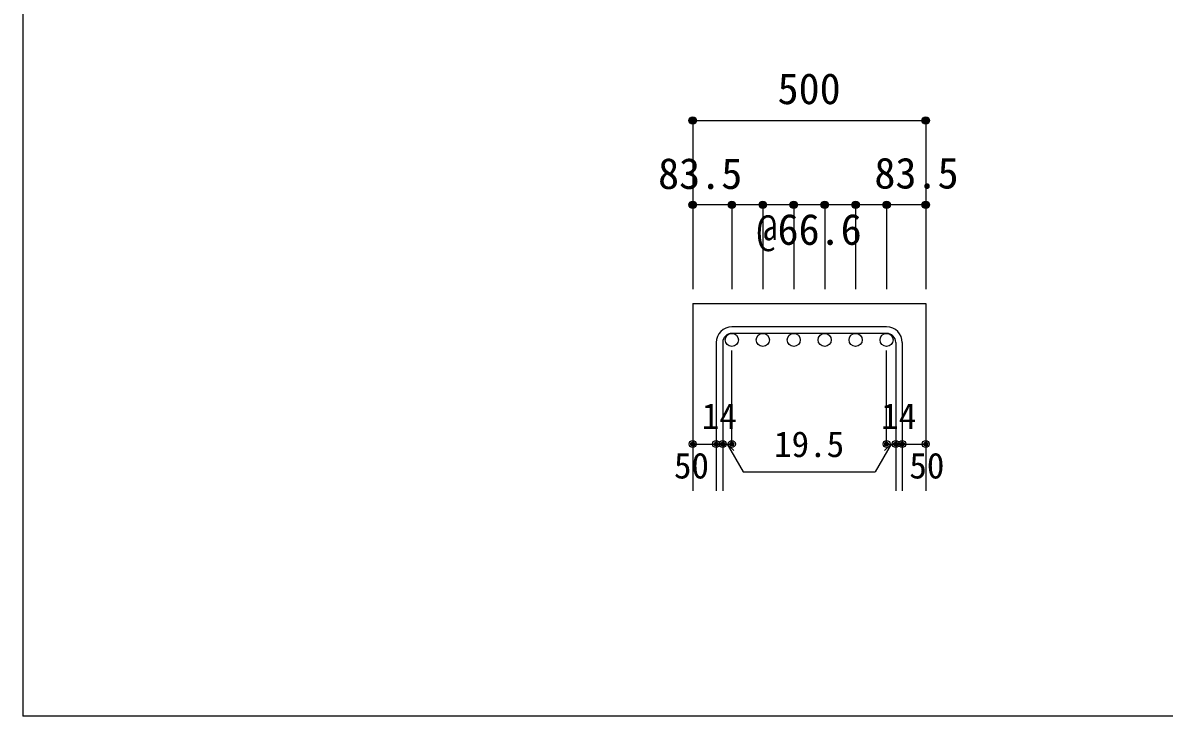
# Model space of a CAD drawing. Units: millimetres at full size, sheet at 1:30; details may follow other scales. Extents: x -5973 to 5954, y -4195 to 4201.
# Drawn here: x -5973 to -3539, y -4195 to -2717 of the extents above; entities that cross this region are included whole.
import ezdxf
from ezdxf.enums import TextEntityAlignment as Align

# ---------------------------------------------------------------- set-up
doc = ezdxf.new("R2010")
doc.units = ezdxf.units.MM
doc.header["$LTSCALE"] = 30
doc.header["$PDMODE"] = 32
doc.header["$PDSIZE"] = 15
for name, color, linetype in [('0-1_躯体線', 2, 'Continuous'), ('0-5_基礎梁筋', 7, 'Continuous'), ('0-6_スタラップ筋', 7, 'Continuous'), ('0-D_寸法', 4, 'Continuous'), ('F-0_枠', 6, 'Continuous')]:
    doc.layers.add(name, color=color, linetype=linetype)
doc.styles.add('ＭＳ ゴシック', font='')
doc.styles.get('ＭＳ ゴシック').set_extended_font_data('MS Gothic')

msp = doc.modelspace()

# ---------------------------------------------------------------- linework, layer by layer
at = {"layer": '0-1_躯体線'}
for p, q in [((-4544.3, -3314.89), (-4544.3, -3714.89)), ((-4544.3, -3314.89), (-4047.3, -3314.89)), ((-4047.3, -3314.89), (-4047.3, -3714.89))]:
    msp.add_line(p, q, dxfattribs=at)
at = {"layer": '0-5_基礎梁筋', "color": 3}
for centre in [(-4460.8, -3392.89), (-4394.8, -3392.89), (-4328.8, -3392.89), (-4262.8, -3392.89), (-4196.8, -3392.89), (-4130.8, -3392.89)]:
    msp.add_circle(centre, 14, dxfattribs=at)
at = {"layer": '0-6_スタラップ筋'}
for p, q in [((-4130.8, -3364.89), (-4460.8, -3364.89)), ((-4130.8, -3378.89), (-4460.8, -3378.89)), ((-4494.3, -3398.39), (-4494.3, -3714.89)), ((-4480.3, -3398.39), (-4480.3, -3714.89)), ((-4111.3, -3398.39), (-4111.3, -3714.89)), ((-4097.3, -3398.39), (-4097.3, -3714.89))]:
    msp.add_line(p, q, dxfattribs=at)
for centre, radius, start, end in [((-4460.8, -3398.39), 33.5, 90, 180), ((-4460.8, -3398.39), 19.5, 90, 180), ((-4130.8, -3398.39), 33.5, 0, 90), ((-4130.8, -3398.39), 19.5, 0, 90)]:
    msp.add_arc(centre, radius, start, end, dxfattribs=at)
at = {"layer": '0-D_寸法'}
for p, q in [((-4544.3, -2924.89), (-4544.3, -3104.89)), ((-4544.3, -2924.89), (-4047.3, -2924.89)), ((-4544.3, -2924.89), (-4047.3, -2924.89)), ((-4047.3, -2924.89), (-4047.3, -3104.89)), ((-4460.8, -3104.89), (-4544.3, -3104.89)), ((-4544.3, -3104.89), (-4544.3, -3284.89)), ((-4295.8, -3104.89), (-4460.8, -3104.89)), ((-4460.8, -3104.89), (-4460.8, -3284.89)), ((-4394.8, -3104.89), (-4394.8, -3284.89)), ((-4328.8, -3104.89), (-4328.8, -3284.89)), ((-4130.8, -3104.89), (-4295.8, -3104.89)), ((-4262.8, -3104.89), (-4262.8, -3284.89)), ((-4196.8, -3104.89), (-4196.8, -3284.89)), ((-4047.3, -3104.89), (-4130.8, -3104.89)), ((-4130.8, -3104.89), (-4130.8, -3284.89)), ((-4047.3, -3104.89), (-4047.3, -3284.89)), ((-4460.8, -3614.89), (-4460.8, -3415.56)), ((-4130.8, -3614.89), (-4130.8, -3415.56)), ((-4544.3, -3614.89), (-4494.3, -3614.89)), ((-4494.3, -3614.89), (-4460.8, -3614.89)), ((-4470.55, -3614.89), (-4456.41, -3629.04)), ((-4470.55, -3614.89), (-4436.33, -3674.17)), ((-4121.05, -3614.89), (-4155.27, -3674.17)), ((-4121.05, -3614.89), (-4135.19, -3629.04)), ((-4130.8, -3614.89), (-4047.3, -3614.89)), ((-4111.3, -3614.89), (-4097.3, -3614.89)), ((-4436.33, -3674.17), (-4155.27, -3674.17))]:
    msp.add_line(p, q, dxfattribs=at)
msp.add_lwpolyline([(-4047.3, -2924.89), (-4047.3, -3104.89), (-4047.3, -3284.89)], dxfattribs=at)
for centre, radius in [((-4544.3, -2924.89), 8), ((-4544.3, -2924.89), 7.2), ((-4544.3, -2924.89), 6.4), ((-4544.3, -2924.89), 5.6), ((-4544.3, -2924.89), 4.8), ((-4544.3, -2924.89), 4), ((-4047.3, -2924.89), 8), ((-4047.3, -2924.89), 7.2), ((-4047.3, -2924.89), 6.4), ((-4047.3, -2924.89), 5.6), ((-4047.3, -2924.89), 4.8), ((-4047.3, -2924.89), 4), ((-4544.3, -2924.89), 3.2), ((-4544.3, -2924.89), 2.4), ((-4544.3, -2924.89), 1.6), ((-4544.3, -2924.89), 0.8), ((-4047.3, -2924.89), 3.2), ((-4047.3, -2924.89), 2.4), ((-4047.3, -2924.89), 1.6), ((-4047.3, -2924.89), 0.8), ((-4544.3, -3104.89), 8), ((-4544.3, -3104.89), 7.2), ((-4544.3, -3104.89), 6.4), ((-4544.3, -3104.89), 5.6), ((-4544.3, -3104.89), 4.8), ((-4544.3, -3104.89), 4), ((-4544.3, -3104.89), 3.2), ((-4544.3, -3104.89), 2.4), ((-4544.3, -3104.89), 1.6), ((-4544.3, -3104.89), 0.8), ((-4460.8, -3104.89), 8), ((-4460.8, -3104.89), 7.2), ((-4460.8, -3104.89), 6.4), ((-4460.8, -3104.89), 5.6), ((-4460.8, -3104.89), 4.8), ((-4460.8, -3104.89), 4), ((-4460.8, -3104.89), 3.2), ((-4460.8, -3104.89), 2.4), ((-4460.8, -3104.89), 1.6), ((-4460.8, -3104.89), 0.8), ((-4394.8, -3104.89), 8), ((-4394.8, -3104.89), 7.2), ((-4394.8, -3104.89), 6.4), ((-4394.8, -3104.89), 5.6), ((-4394.8, -3104.89), 4.8), ((-4394.8, -3104.89), 4), ((-4394.8, -3104.89), 3.2), ((-4394.8, -3104.89), 2.4), ((-4394.8, -3104.89), 1.6), ((-4394.8, -3104.89), 0.8), ((-4328.8, -3104.89), 8), ((-4328.8, -3104.89), 7.2), ((-4328.8, -3104.89), 6.4), ((-4328.8, -3104.89), 5.6), ((-4328.8, -3104.89), 4.8), ((-4328.8, -3104.89), 4), ((-4328.8, -3104.89), 3.2), ((-4328.8, -3104.89), 2.4), ((-4328.8, -3104.89), 1.6), ((-4328.8, -3104.89), 0.8), ((-4262.8, -3104.89), 8), ((-4262.8, -3104.89), 7.2), ((-4262.8, -3104.89), 6.4), ((-4262.8, -3104.89), 5.6), ((-4262.8, -3104.89), 4.8), ((-4262.8, -3104.89), 4), ((-4262.8, -3104.89), 3.2), ((-4262.8, -3104.89), 2.4), ((-4262.8, -3104.89), 1.6), ((-4262.8, -3104.89), 0.8), ((-4196.8, -3104.89), 8), ((-4196.8, -3104.89), 7.2), ((-4196.8, -3104.89), 6.4), ((-4196.8, -3104.89), 5.6), ((-4196.8, -3104.89), 4.8), ((-4196.8, -3104.89), 4), ((-4196.8, -3104.89), 3.2), ((-4196.8, -3104.89), 2.4), ((-4196.8, -3104.89), 1.6), ((-4196.8, -3104.89), 0.8), ((-4130.8, -3104.89), 8), ((-4130.8, -3104.89), 7.2), ((-4130.8, -3104.89), 6.4), ((-4130.8, -3104.89), 5.6), ((-4130.8, -3104.89), 4.8), ((-4130.8, -3104.89), 4), ((-4130.8, -3104.89), 3.2), ((-4130.8, -3104.89), 2.4), ((-4130.8, -3104.89), 1.6), ((-4130.8, -3104.89), 0.8), ((-4047.3, -3104.89), 8), ((-4047.3, -3104.89), 7.2), ((-4047.3, -3104.89), 6.4), ((-4047.3, -3104.89), 5.6), ((-4047.3, -3104.89), 4.8), ((-4047.3, -3104.89), 4), ((-4047.3, -3104.89), 3.2), ((-4047.3, -3104.89), 2.4), ((-4047.3, -3104.89), 1.6), ((-4047.3, -3104.89), 0.8), ((-4544.3, -3614.89), 4), ((-4544.3, -3614.89), 3.6), ((-4544.3, -3614.89), 3.2), ((-4544.3, -3614.89), 2.8), ((-4544.3, -3614.89), 2.4), ((-4544.3, -3614.89), 2), ((-4544.3, -3614.89), 1.6), ((-4544.3, -3614.89), 1.2), ((-4544.3, -3614.89), 0.8), ((-4544.3, -3614.89), 0.4), ((-4494.3, -3614.89), 4), ((-4494.3, -3614.89), 3.6), ((-4494.3, -3614.89), 3.2), ((-4494.3, -3614.89), 2.8), ((-4494.3, -3614.89), 2.4), ((-4494.3, -3614.89), 2), ((-4494.3, -3614.89), 1.6), ((-4494.3, -3614.89), 1.2), ((-4494.3, -3614.89), 0.8), ((-4494.3, -3614.89), 0.4), ((-4480.3, -3614.89), 4), ((-4480.3, -3614.89), 3.6), ((-4480.3, -3614.89), 3.2), ((-4480.3, -3614.89), 2.8), ((-4480.3, -3614.89), 2.4), ((-4480.3, -3614.89), 2), ((-4480.3, -3614.89), 1.6), ((-4480.3, -3614.89), 1.2), ((-4480.3, -3614.89), 0.8), ((-4480.3, -3614.89), 0.4), ((-4460.8, -3614.89), 4), ((-4460.8, -3614.89), 3.6), ((-4460.8, -3614.89), 3.2), ((-4460.8, -3614.89), 2.8), ((-4460.8, -3614.89), 2.4), ((-4460.8, -3614.89), 2), ((-4460.8, -3614.89), 1.6), ((-4460.8, -3614.89), 1.2), ((-4460.8, -3614.89), 0.8), ((-4460.8, -3614.89), 0.4), ((-4130.8, -3614.89), 4), ((-4130.8, -3614.89), 3.6), ((-4130.8, -3614.89), 3.2), ((-4130.8, -3614.89), 2.8), ((-4130.8, -3614.89), 2.4), ((-4130.8, -3614.89), 2), ((-4130.8, -3614.89), 1.6), ((-4130.8, -3614.89), 1.2), ((-4130.8, -3614.89), 0.8), ((-4130.8, -3614.89), 0.4), ((-4111.3, -3614.89), 4), ((-4111.3, -3614.89), 3.6), ((-4111.3, -3614.89), 3.2), ((-4111.3, -3614.89), 2.8), ((-4111.3, -3614.89), 2.4), ((-4111.3, -3614.89), 2), ((-4111.3, -3614.89), 1.6), ((-4111.3, -3614.89), 1.2), ((-4111.3, -3614.89), 0.8), ((-4111.3, -3614.89), 0.4), ((-4097.3, -3614.89), 4), ((-4097.3, -3614.89), 3.6), ((-4097.3, -3614.89), 3.2), ((-4097.3, -3614.89), 2.8), ((-4097.3, -3614.89), 2.4), ((-4097.3, -3614.89), 2), ((-4097.3, -3614.89), 1.6), ((-4097.3, -3614.89), 1.2), ((-4097.3, -3614.89), 0.8), ((-4097.3, -3614.89), 0.4), ((-4047.3, -3614.89), 4), ((-4047.3, -3614.89), 3.6), ((-4047.3, -3614.89), 3.2), ((-4047.3, -3614.89), 2.8), ((-4047.3, -3614.89), 2.4), ((-4047.3, -3614.89), 2), ((-4047.3, -3614.89), 1.6), ((-4047.3, -3614.89), 1.2), ((-4047.3, -3614.89), 0.8), ((-4047.3, -3614.89), 0.4)]:
    msp.add_circle(centre, radius, dxfattribs=at)
at = {"layer": '0-D_寸法', "color": 7}
for p in [(-4544.3, -2924.89), (-4047.3, -2924.89), (-4544.3, -3104.89), (-4460.8, -3104.89), (-4394.8, -3104.89), (-4328.8, -3104.89), (-4262.8, -3104.89), (-4196.8, -3104.89), (-4130.8, -3104.89), (-4047.3, -3104.89), (-4544.3, -3614.89), (-4494.3, -3614.89), (-4480.3, -3614.89), (-4460.8, -3614.89), (-4130.8, -3614.89), (-4111.3, -3614.89), (-4097.3, -3614.89), (-4047.3, -3614.89)]:
    msp.add_point(p, dxfattribs=at)
at = {"layer": 'F-0_枠'}
for p in [(-5972.88, 4201.15), (5954.1, -4195.24)]:
    msp.add_line(p, (-5972.88, -4195.24), dxfattribs=at)

# ---------------------------------------------------------------- texts
at = {"layer": '0-D_寸法', "style": 'ＭＳ ゴシック'}
for s, height, p in [('500', 65.98, (-4363.3, -2909.89)), ('83.5', 65.98, (-4618.11, -3090.74)), ('83.5', 65.98, (-4156.8, -3089.89)), ('@66.6', 65.98, (-4408.3, -3209.89)), ('14', 54.99, (-4524.84, -3599.44)), ('14', 54.99, (-4142.26, -3599.44)), ('19.5', 54.99, (-4370.8, -3659.17)), ('50', 54.99, (-4584.3, -3704.89)), ('50', 54.99, (-4082.3, -3704.89))]:
    msp.add_text(s, height=height, dxfattribs=at).set_placement(p, align=Align.BOTTOM_LEFT)

doc.saveas('drawing.dxf')
